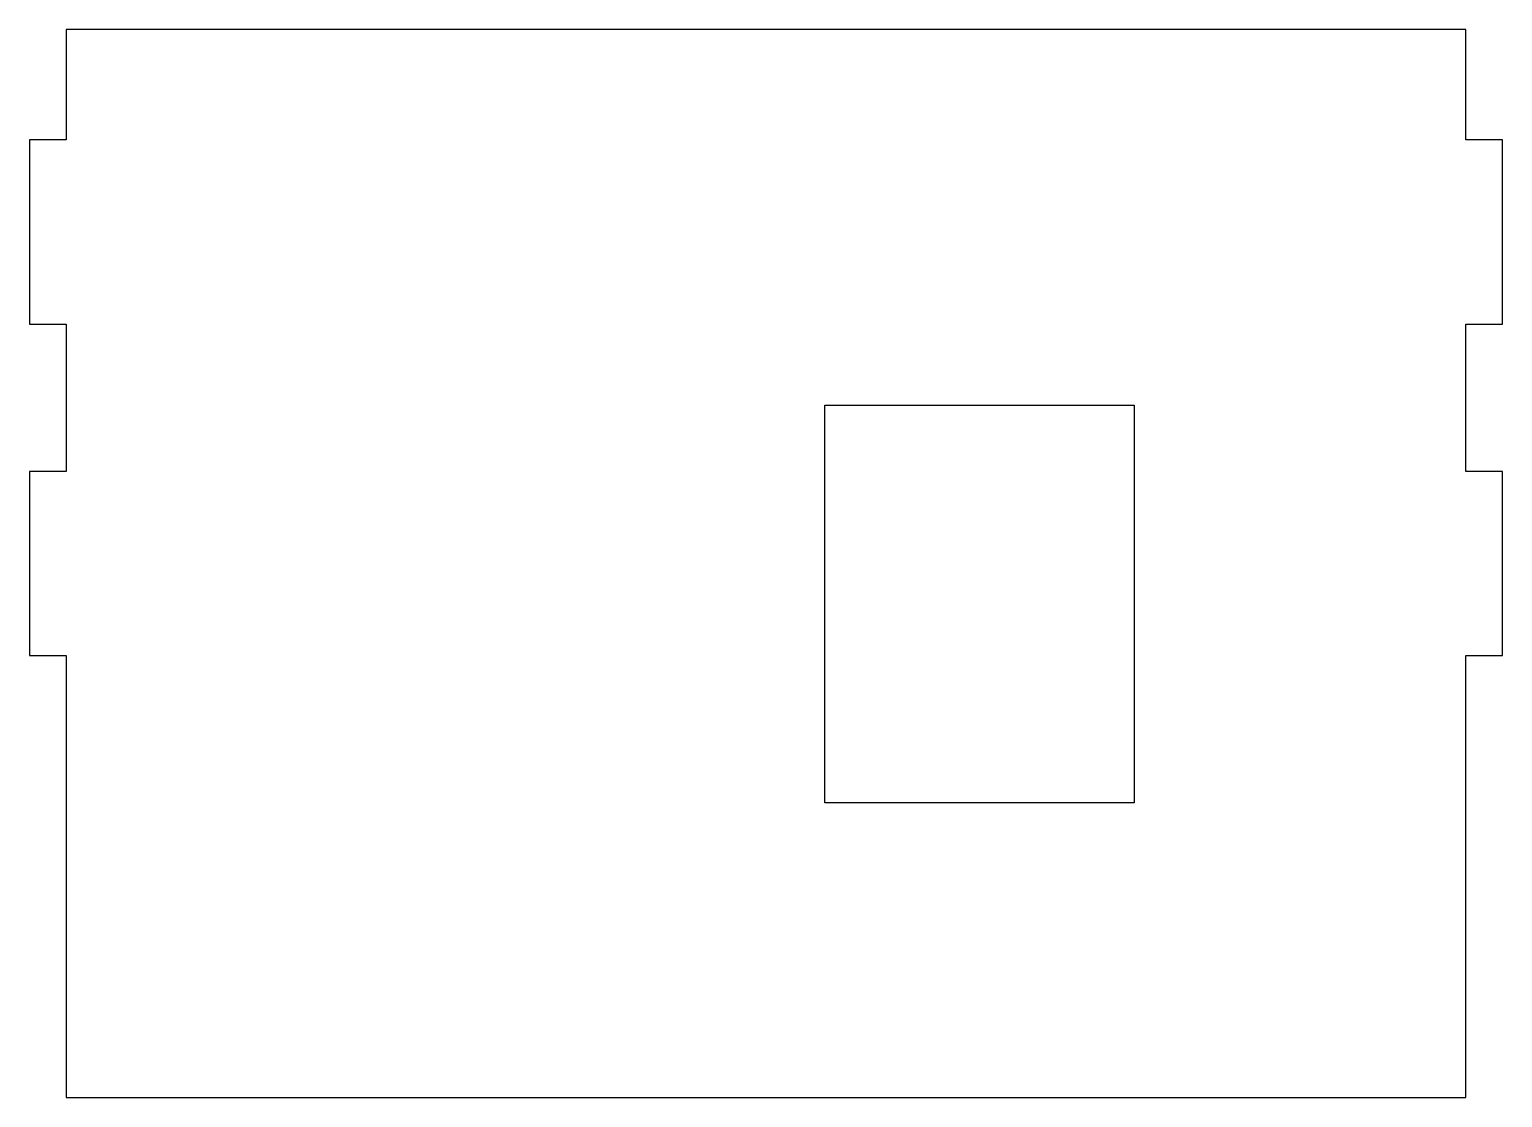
# Model space of a CAD drawing. Header units: millimetres. Extents: x -27 to 173, y -149 to -4.
import ezdxf

# ---------------------------------------------------------------- set-up
doc = ezdxf.new("R2010")
doc.units = ezdxf.units.MM

msp = doc.modelspace()

# ---------------------------------------------------------------- linework, layer by layer
for points in [[(-27.48, -43.64), (-22.48, -43.64), (-22.48, -63.64), (-27.48, -63.64), (-27.48, -88.64), (-22.48, -88.64), (-22.48, -148.64), (167.52, -148.64), (167.52, -88.64), (172.52, -88.64), (172.52, -63.64), (167.52, -63.64), (167.52, -43.64), (172.52, -43.64), (172.52, -18.64), (167.52, -18.64), (167.52, -3.64), (-22.48, -3.64), (-22.48, -18.64), (-27.48, -18.64)], [(80.52, -54.64), (122.52, -54.64), (122.52, -108.64), (80.52, -108.64)]]:
    msp.add_lwpolyline(points, close=True)

doc.saveas('drawing.dxf')
